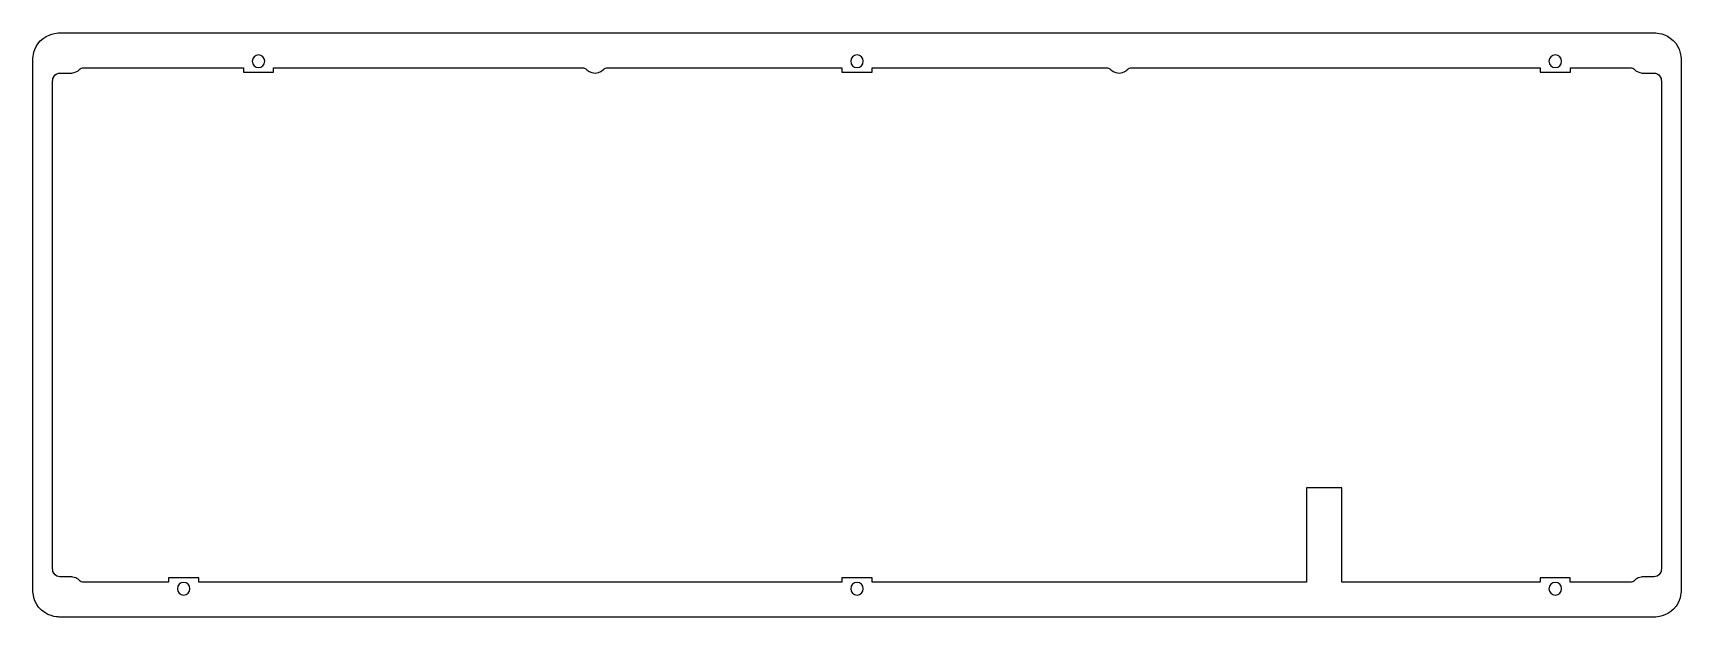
# Model space of a CAD drawing. Extents: x 1763 to 2077, y 1025 to 1136.
import ezdxf

# ---------------------------------------------------------------- set-up
doc = ezdxf.new("R2010")
doc.units = 0
doc.header["$MEASUREMENT"] = 0

# ---------------------------------------------------------------- blocks, each defined once
blk = doc.blocks.new('block 2')
at = {"color": 7, "lineweight": 25, "true_color": 0xffffff}
blk.add_open_spline([(1804.5, 1130.85), (1804.5, 1131.51), (1805.04, 1132.05), (1805.7, 1132.05), (1806.36, 1132.05), (1806.9, 1131.51), (1806.9, 1130.85), (1806.9, 1130.19), (1806.36, 1129.65), (1805.7, 1129.65), (1805.04, 1129.65), (1804.5, 1130.19), (1804.5, 1130.85), (1804.5, 1130.85), (1804.5, 1130.85), (1804.5, 1130.85)], degree=3, knots=[0, 0, 0, 0, 1, 1, 1, 2, 2, 2, 3, 3, 3, 4, 4, 4, 5, 5, 5, 5], dxfattribs=at)
blk = doc.blocks.new('block 3')
at = {"color": 7, "lineweight": 25, "true_color": 0xffffff}
blk.add_open_spline([(1918.8, 1130.85), (1918.8, 1131.51), (1919.34, 1132.05), (1920, 1132.05), (1920.66, 1132.05), (1921.2, 1131.51), (1921.2, 1130.85), (1921.2, 1130.19), (1920.66, 1129.65), (1920, 1129.65), (1919.34, 1129.65), (1918.8, 1130.19), (1918.8, 1130.85), (1918.8, 1130.85), (1918.8, 1130.85), (1918.8, 1130.85)], degree=3, knots=[0, 0, 0, 0, 1, 1, 1, 2, 2, 2, 3, 3, 3, 4, 4, 4, 5, 5, 5, 5], dxfattribs=at)
blk = doc.blocks.new('block 4')
at = {"color": 7, "lineweight": 25, "true_color": 0xffffff}
blk.add_open_spline([(2052.15, 1130.85), (2052.15, 1131.51), (2052.69, 1132.05), (2053.35, 1132.05), (2054.01, 1132.05), (2054.55, 1131.51), (2054.55, 1130.85), (2054.55, 1130.19), (2054.01, 1129.65), (2053.35, 1129.65), (2052.69, 1129.65), (2052.15, 1130.19), (2052.15, 1130.85), (2052.15, 1130.85), (2052.15, 1130.85), (2052.15, 1130.85)], degree=3, knots=[0, 0, 0, 0, 1, 1, 1, 2, 2, 2, 3, 3, 3, 4, 4, 4, 5, 5, 5, 5], dxfattribs=at)
blk = doc.blocks.new('block 5')
at = {"color": 7, "lineweight": 25, "true_color": 0xffffff}
blk.add_open_spline([(1918.8, 1030.15), (1918.8, 1030.81), (1919.34, 1031.35), (1920, 1031.35), (1920.66, 1031.35), (1921.2, 1030.81), (1921.2, 1030.15), (1921.2, 1029.49), (1920.66, 1028.95), (1920, 1028.95), (1919.34, 1028.95), (1918.8, 1029.49), (1918.8, 1030.15), (1918.8, 1030.15), (1918.8, 1030.15), (1918.8, 1030.15)], degree=3, knots=[0, 0, 0, 0, 1, 1, 1, 2, 2, 2, 3, 3, 3, 4, 4, 4, 5, 5, 5, 5], dxfattribs=at)
blk = doc.blocks.new('block 6')
at = {"color": 7, "lineweight": 25, "true_color": 0xffffff}
blk.add_open_spline([(1790.21, 1030.15), (1790.21, 1030.81), (1790.75, 1031.35), (1791.41, 1031.35), (1792.08, 1031.35), (1792.61, 1030.81), (1792.61, 1030.15), (1792.61, 1029.49), (1792.08, 1028.95), (1791.41, 1028.95), (1790.75, 1028.95), (1790.21, 1029.49), (1790.21, 1030.15), (1790.21, 1030.15), (1790.21, 1030.15), (1790.21, 1030.15)], degree=3, knots=[0, 0, 0, 0, 1, 1, 1, 2, 2, 2, 3, 3, 3, 4, 4, 4, 5, 5, 5, 5], dxfattribs=at)
blk = doc.blocks.new('block 7')
at = {"color": 7, "lineweight": 25, "true_color": 0xffffff}
blk.add_open_spline([(2052.15, 1030.15), (2052.15, 1030.81), (2052.69, 1031.35), (2053.35, 1031.35), (2054.01, 1031.35), (2054.55, 1030.81), (2054.55, 1030.15), (2054.55, 1029.49), (2054.01, 1028.95), (2053.35, 1028.95), (2052.69, 1028.95), (2052.15, 1029.49), (2052.15, 1030.15), (2052.15, 1030.15), (2052.15, 1030.15), (2052.15, 1030.15)], degree=3, knots=[0, 0, 0, 0, 1, 1, 1, 2, 2, 2, 3, 3, 3, 4, 4, 4, 5, 5, 5, 5], dxfattribs=at)

msp = doc.modelspace()

# ---------------------------------------------------------------- linework, layer by layer
at = {"color": 7, "lineweight": 25, "true_color": 0xffffff}
for points, knots in [([(2072.38, 1024.75), (2072.7, 1024.75), (2074.53, 1024.79), (2075.96, 1026.27), (2077.33, 1027.68), (2077.37, 1029.39), (2077.38, 1029.75), (2077.38, 1063.58), (2077.38, 1097.42), (2077.38, 1131.25), (2077.37, 1131.58), (2077.34, 1133.4), (2075.86, 1134.83), (2074.45, 1136.21), (2072.73, 1136.25), (2072.38, 1136.25), (1970.79, 1136.25), (1869.21, 1136.25), (1767.62, 1136.25), (1767.3, 1136.25), (1765.47, 1136.21), (1764.03, 1134.73), (1762.67, 1133.32), (1762.63, 1131.61), (1762.62, 1131.25), (1762.62, 1097.42), (1762.62, 1063.58), (1762.62, 1029.75), (1762.63, 1029.28), (1762.71, 1027.91), (1763.7, 1026.66), (1765.13, 1024.85), (1767.3, 1024.76), (1767.62, 1024.75), (1847.04, 1024.75), (1926.45, 1024.75), (2005.87, 1024.75), (2008.11, 1024.75), (2010.34, 1024.75), (2012.58, 1024.75), (2012.58, 1024.75), (2072.38, 1024.75), (2072.38, 1024.75)], [0, 0, 0, 0, 1, 1, 1, 2, 2, 2, 3, 3, 3, 4, 4, 4, 5, 5, 5, 6, 6, 6, 7, 7, 7, 8, 8, 8, 9, 9, 9, 10, 10, 10, 11, 11, 11, 12, 12, 12, 13, 13, 13, 14, 14, 14, 14]), ([(2073.12, 1128.23), (2072.71, 1128.58), (2072.25, 1128.6), (2072.12, 1128.6), (2071.46, 1128.6), (2070.79, 1128.6), (2070.12, 1128.6), (2069.93, 1128.6), (2069.59, 1128.63), (2069.21, 1128.8), (2068.86, 1128.95), (2068.63, 1129.16), (2068.5, 1129.29), (2068.44, 1129.36), (2068.33, 1129.46), (2068.15, 1129.53), (2068, 1129.59), (2067.86, 1129.6), (2067.78, 1129.6), (2067.78, 1129.6), (2056.25, 1129.6), (2056.25, 1129.6), (2056.25, 1129.6), (2056.25, 1128.75), (2056.25, 1128.75), (2056.25, 1128.75), (2050.5, 1128.75), (2050.5, 1128.75), (2050.5, 1128.75), (2050.5, 1129.6), (2050.5, 1129.6), (2050.5, 1129.6), (1972.39, 1129.6), (1972.39, 1129.6), (1972.3, 1129.6), (1972.16, 1129.59), (1972, 1129.52), (1971.84, 1129.45), (1971.73, 1129.35), (1971.67, 1129.29), (1971.56, 1129.18), (1970.99, 1128.62), (1970.08, 1128.6), (1969.12, 1128.58), (1968.52, 1129.19), (1968.42, 1129.29), (1968.35, 1129.36), (1968.22, 1129.47), (1968.03, 1129.54), (1967.9, 1129.59), (1967.78, 1129.6), (1967.7, 1129.6), (1967.7, 1129.6), (1922.88, 1129.6), (1922.88, 1129.6), (1922.88, 1129.6), (1922.88, 1128.75), (1922.88, 1128.75), (1922.88, 1128.75), (1917.12, 1128.75), (1917.12, 1128.75), (1917.12, 1128.75), (1917.12, 1129.6), (1917.12, 1129.6), (1917.12, 1129.6), (1872.3, 1129.6), (1872.3, 1129.6), (1872.22, 1129.6), (1872.08, 1129.59), (1871.92, 1129.52), (1871.75, 1129.45), (1871.64, 1129.35), (1871.58, 1129.29), (1871.48, 1129.18), (1870.91, 1128.62), (1870, 1128.6), (1869.04, 1128.58), (1868.43, 1129.19), (1868.33, 1129.29), (1868.27, 1129.36), (1868.14, 1129.47), (1867.95, 1129.54), (1867.81, 1129.59), (1867.7, 1129.6), (1867.61, 1129.6), (1867.61, 1129.6), (1808.58, 1129.6), (1808.58, 1129.6), (1808.58, 1129.6), (1808.58, 1128.75), (1808.58, 1128.75), (1808.58, 1128.75), (1802.82, 1128.75), (1802.82, 1128.75), (1802.82, 1128.75), (1802.82, 1129.6), (1802.82, 1129.6), (1802.82, 1129.6), (1772.22, 1129.6), (1772.22, 1129.6), (1772.14, 1129.6), (1772, 1129.59), (1771.85, 1129.53), (1771.67, 1129.46), (1771.56, 1129.36), (1771.5, 1129.29), (1771.37, 1129.16), (1771.14, 1128.95), (1770.79, 1128.8), (1770.41, 1128.63), (1770.07, 1128.6), (1769.88, 1128.6), (1769.21, 1128.6), (1768.54, 1128.6), (1767.88, 1128.6), (1767.75, 1128.6), (1767.29, 1128.58), (1766.88, 1128.23), (1766.39, 1127.79), (1766.38, 1127.2), (1766.38, 1127.1), (1766.38, 1127.1), (1766.38, 1033.9), (1766.38, 1033.9), (1766.38, 1033.81), (1766.39, 1033.21), (1766.88, 1032.78), (1767.29, 1032.42), (1767.75, 1032.4), (1767.88, 1032.4), (1768.54, 1032.4), (1769.21, 1032.4), (1769.88, 1032.4), (1770.07, 1032.4), (1770.41, 1032.38), (1770.79, 1032.21), (1771.14, 1032.05), (1771.37, 1031.85), (1771.5, 1031.71), (1771.56, 1031.65), (1771.67, 1031.54), (1771.85, 1031.47), (1772, 1031.41), (1772.14, 1031.4), (1772.22, 1031.4), (1772.22, 1031.4), (1788.54, 1031.4), (1788.54, 1031.4), (1788.54, 1031.4), (1788.54, 1032.25), (1788.54, 1032.25), (1788.54, 1032.25), (1794.29, 1032.25), (1794.29, 1032.25), (1794.29, 1032.25), (1794.29, 1031.4), (1794.29, 1031.4), (1794.29, 1031.4), (1867.61, 1031.4), (1867.61, 1031.4), (1869.18, 1031.4), (1870.74, 1031.4), (1872.3, 1031.4), (1872.3, 1031.4), (1917.12, 1031.4), (1917.12, 1031.4), (1917.12, 1031.4), (1917.12, 1032.25), (1917.12, 1032.25), (1917.12, 1032.25), (1922.88, 1032.25), (1922.88, 1032.25), (1922.88, 1032.25), (1922.88, 1031.4), (1922.88, 1031.4), (1922.88, 1031.4), (1967.7, 1031.4), (1967.7, 1031.4), (1969.26, 1031.4), (1970.82, 1031.4), (1972.39, 1031.4), (1972.93, 1031.4), (2005.3, 1031.4), (2005.87, 1031.4), (2005.87, 1031.4), (2005.87, 1049.4), (2005.87, 1049.4), (2005.87, 1049.4), (2012.58, 1049.4), (2012.58, 1049.4), (2012.58, 1049.4), (2012.58, 1031.4), (2012.58, 1031.4), (2012.58, 1031.4), (2012.58, 1031.4), (2012.58, 1031.4), (2013.28, 1031.4), (2049.71, 1031.4), (2050.47, 1031.4), (2050.47, 1031.68), (2050.47, 1031.97), (2050.47, 1032.25), (2050.47, 1032.25), (2056.23, 1032.25), (2056.23, 1032.25), (2056.23, 1032.25), (2056.23, 1031.4), (2056.23, 1031.4), (2056.23, 1031.4), (2067.78, 1031.4), (2067.78, 1031.4), (2067.86, 1031.4), (2068, 1031.41), (2068.15, 1031.47), (2068.33, 1031.54), (2068.44, 1031.65), (2068.5, 1031.71), (2068.63, 1031.85), (2068.86, 1032.05), (2069.21, 1032.21), (2069.59, 1032.38), (2069.93, 1032.4), (2070.12, 1032.4), (2070.79, 1032.4), (2071.46, 1032.4), (2072.12, 1032.4), (2072.25, 1032.4), (2072.71, 1032.42), (2073.12, 1032.78), (2073.61, 1033.21), (2073.62, 1033.81), (2073.62, 1033.9), (2073.62, 1033.9), (2073.62, 1127.1), (2073.62, 1127.1), (2073.62, 1127.2), (2073.61, 1127.79), (2073.12, 1128.23)], [0, 0, 0, 0, 1, 1, 1, 2, 2, 2, 3, 3, 3, 4, 4, 4, 5, 5, 5, 6, 6, 6, 7, 7, 7, 8, 8, 8, 9, 9, 9, 10, 10, 10, 11, 11, 11, 12, 12, 12, 13, 13, 13, 14, 14, 14, 15, 15, 15, 16, 16, 16, 17, 17, 17, 18, 18, 18, 19, 19, 19, 20, 20, 20, 21, 21, 21, 22, 22, 22, 23, 23, 23, 24, 24, 24, 25, 25, 25, 26, 26, 26, 27, 27, 27, 28, 28, 28, 29, 29, 29, 30, 30, 30, 31, 31, 31, 32, 32, 32, 33, 33, 33, 34, 34, 34, 35, 35, 35, 36, 36, 36, 37, 37, 37, 38, 38, 38, 39, 39, 39, 40, 40, 40, 41, 41, 41, 42, 42, 42, 43, 43, 43, 44, 44, 44, 45, 45, 45, 46, 46, 46, 47, 47, 47, 48, 48, 48, 49, 49, 49, 50, 50, 50, 51, 51, 51, 52, 52, 52, 53, 53, 53, 54, 54, 54, 55, 55, 55, 56, 56, 56, 57, 57, 57, 58, 58, 58, 59, 59, 59, 60, 60, 60, 61, 61, 61, 62, 62, 62, 63, 63, 63, 64, 64, 64, 65, 65, 65, 66, 66, 66, 67, 67, 67, 68, 68, 68, 69, 69, 69, 70, 70, 70, 71, 71, 71, 72, 72, 72, 73, 73, 73, 74, 74, 74, 75, 75, 75, 76, 76, 76, 77, 77, 77, 78, 78, 78, 79, 79, 79, 79])]:
    msp.add_open_spline(points, degree=3, knots=knots, dxfattribs=at)

# ---------------------------------------------------------------- block references
for name in ['block 2', 'block 3', 'block 4', 'block 6', 'block 5', 'block 7']:
    msp.add_blockref(name, (0, 0))

doc.saveas('drawing.dxf')
